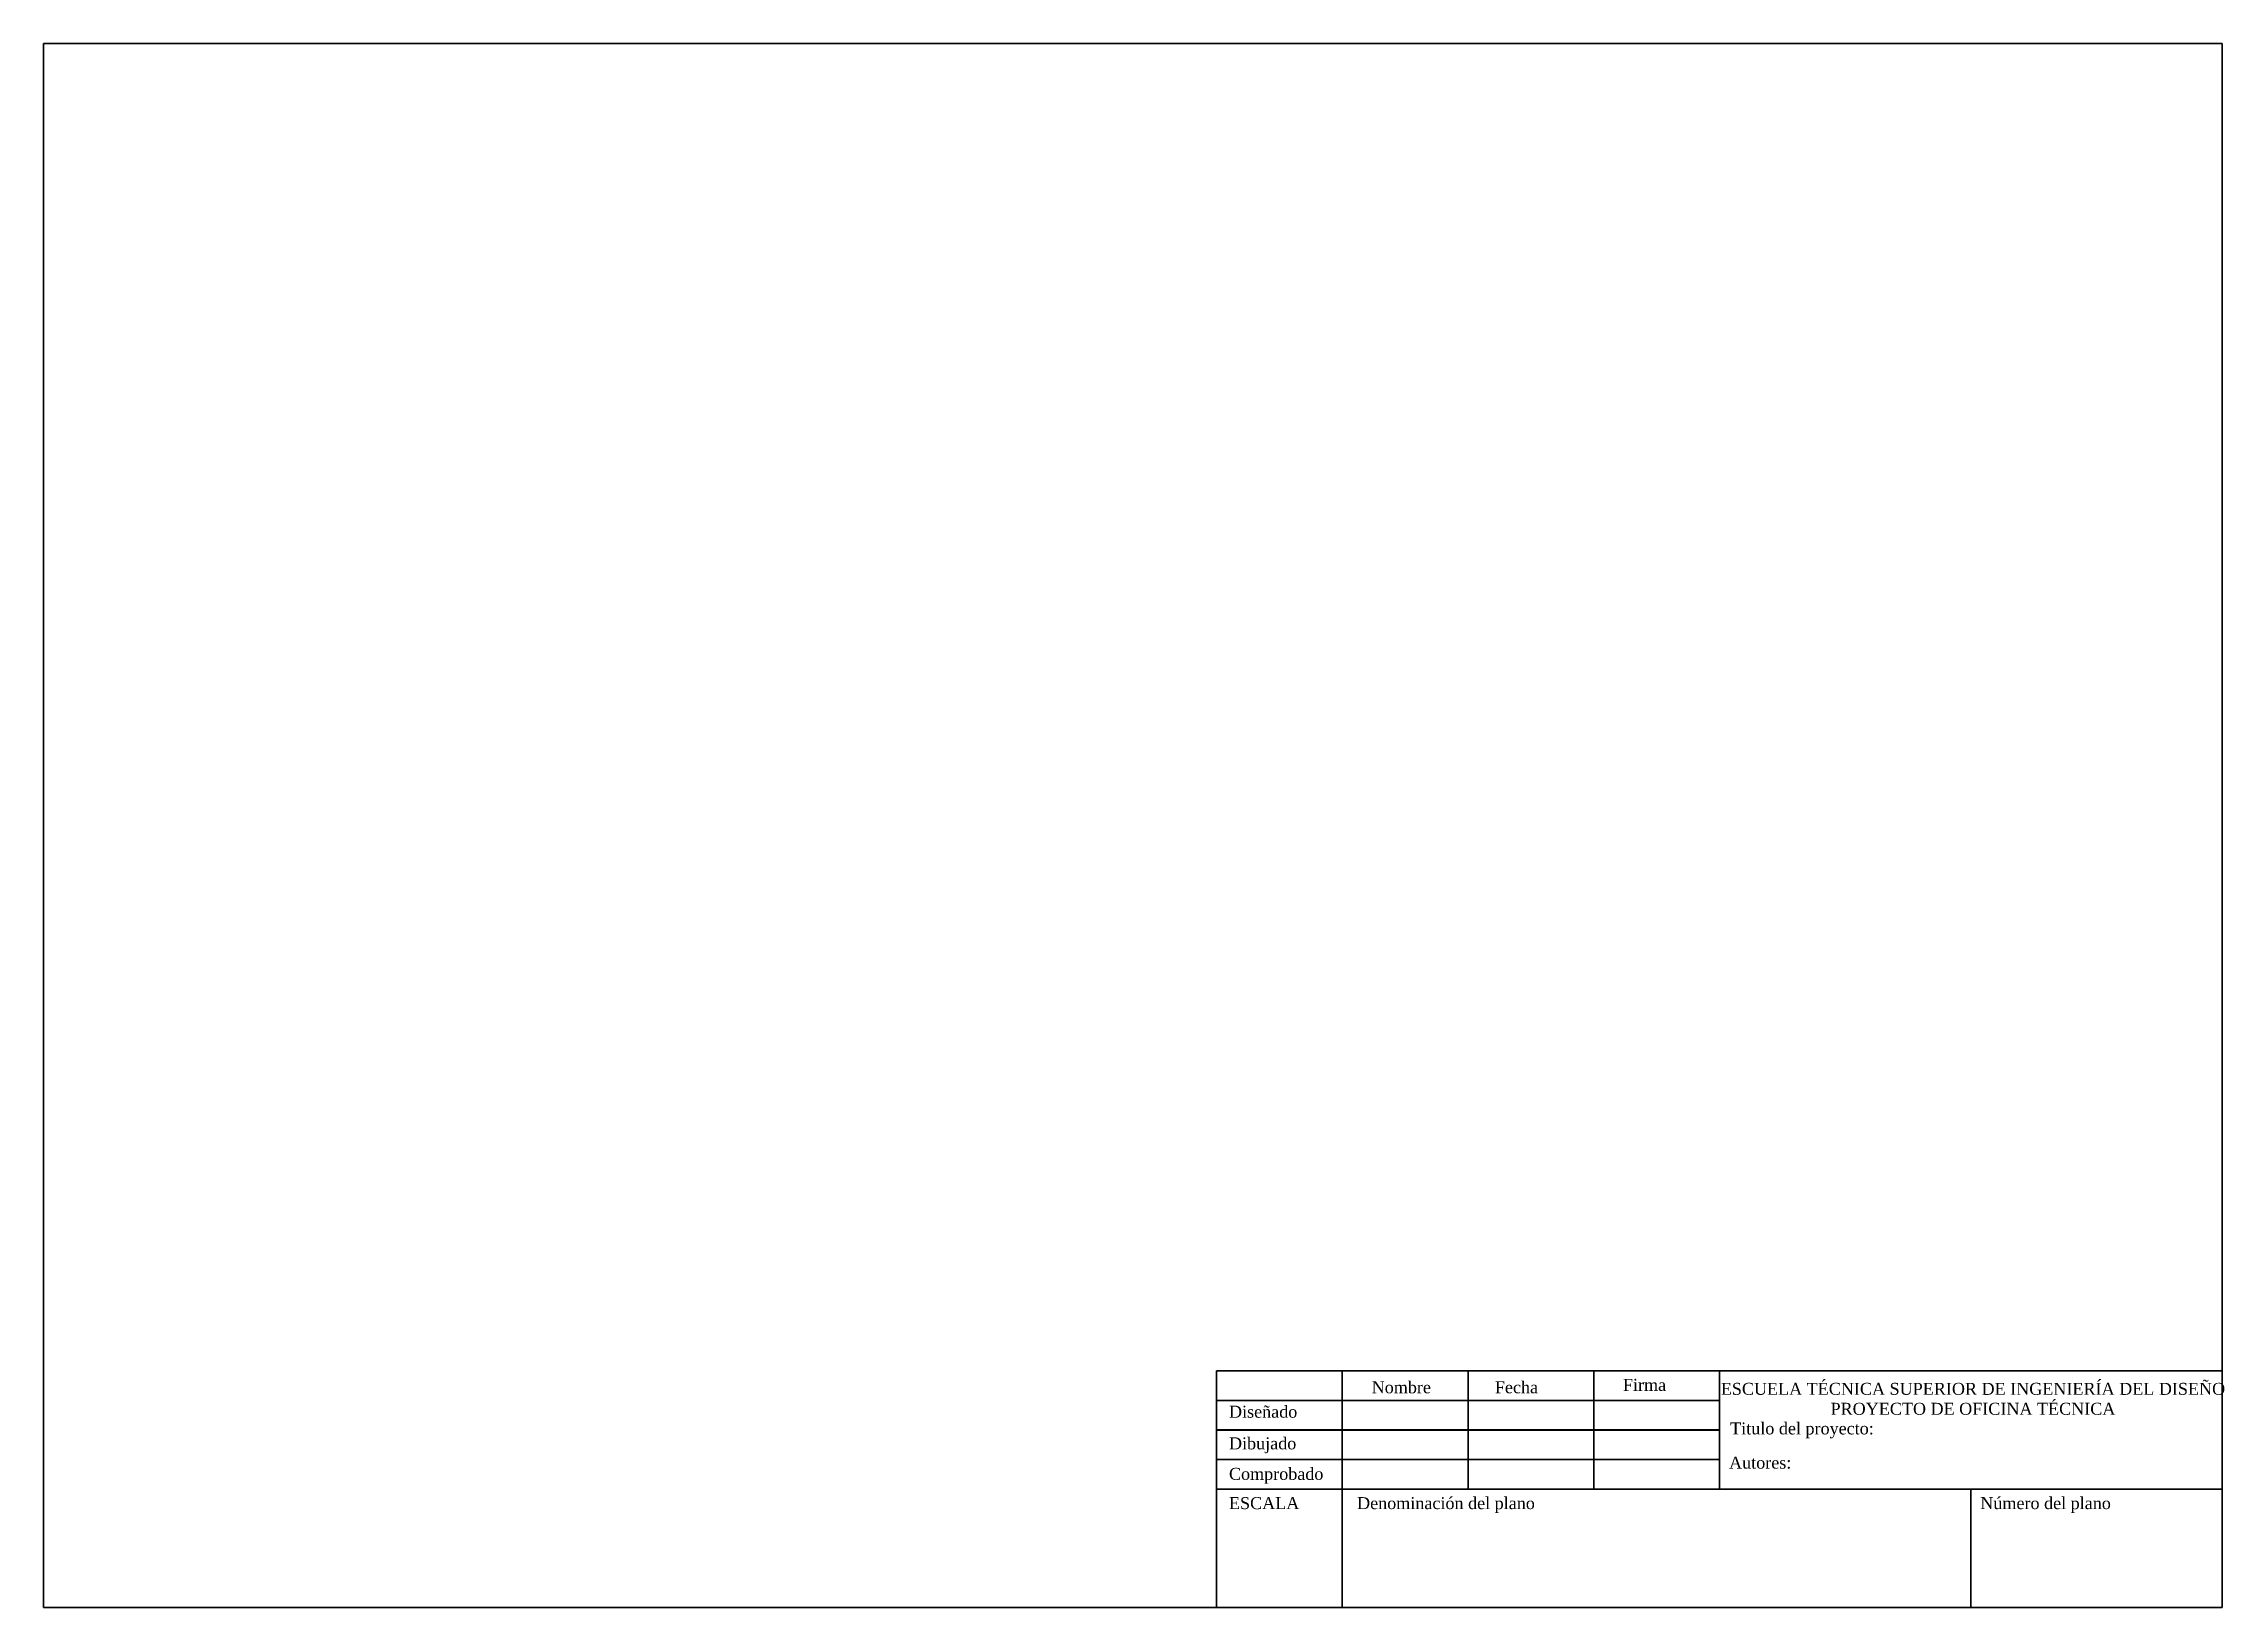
# Model space of a CAD drawing. Header units: millimetres. Extents: x 20 to 410, y 10 to 290.
import ezdxf

# ---------------------------------------------------------------- set-up
doc = ezdxf.new("R2010")
doc.units = ezdxf.units.MM
doc.styles.get("Standard").update_dxf_attribs({"font": 'Times New Roman.ttf'})

# ---------------------------------------------------------------- blocks, each defined once
blk = doc.blocks.new('block 12')
at = {"color": 7, "lineweight": 25, "true_color": 0xffffff}
blk.add_lwpolyline([(104.95, 160.87), (-0.02, 160.87)], dxfattribs=at)
blk = doc.blocks.new('block 13')
at = {"color": 7, "lineweight": 25, "true_color": 0xffffff}
blk.add_lwpolyline([(104.95, 154.69), (-0.02, 154.69)], dxfattribs=at)

msp = doc.modelspace()

# ---------------------------------------------------------------- linework, layer by layer
at = {"color": 7}
for p, q in [((230, 41.76), (320, 41.76)), ((230, 36.47), (320, 36.47))]:
    msp.add_line(p, q, dxfattribs=at)
at = {"lineweight": 35}
msp.add_lwpolyline([(20, 10), (410, 10), (410, 290), (20, 290)], close=True, dxfattribs=at)
at = {"color": 7, "lineweight": 35}
for points in [[(230, 52.35), (410, 52.35), (410, 10), (230, 10)], [(252.5, 10), (252.5, 10), (252.5, 52.35), (252.5, 52.35)], [(275, 52.35), (275, 52.35), (275, 31.18), (275, 31.18)], [(297.5, 52.35), (297.5, 52.35), (297.5, 31.18), (297.5, 31.18)], [(320, 52.35), (320, 52.35), (320, 31.18), (320, 31.18)], [(230, 31.18), (410, 31.18), (410, 31.18), (230, 31.18)], [(365, 31.18), (365, 31.18), (365, 10), (365, 10)]]:
    msp.add_lwpolyline(points, close=True, dxfattribs=at)
at = {"color": 7}
msp.add_lwpolyline([(230, 47.06), (320, 47.06), (320, 47.06), (230, 47.06)], close=True, dxfattribs=at)

# ---------------------------------------------------------------- block references
at = {"color": 7, "xscale": 0.8573992055780701, "yscale": 0.8573992055780701, "zscale": 0.8573992055780701}
for name in ['block 12', 'block 13']:
    msp.add_blockref(name, (230.01, -96.16), dxfattribs=at)

# ---------------------------------------------------------------- texts
at = {"color": 7}
for s, width, heights, insert, char_height, attachment_point in [('Firma', 15.0653, [0], (302.74, 50.91), 2.143, 1), ('ESCUELA TÉCNICA SUPERIOR DE INGENIERÍA DEL DISEÑO\\PPROYECTO DE OFICINA TÉCNICA', 89.082, [8.83], (365.4, 47.33), 2.1435, 5), ('Nombre', 15.0653, [0], (257.76, 50.48), 2.143, 1), ('Fecha', 15.0653, [0], (279.81, 50.48), 2.143, 1), ('Diseñado', 12.882, [0], (232.21, 46.11), 2.143, 1), ('Titulo del proyecto:', 25.3272, [0], (321.93, 43.12), 2.1435, 1), ('Dibujado', 12.882, [0], (232.21, 40.44), 2.143, 1), ('Autores:', 12.882, [0.962], (321.74, 36.99), 2.143, 1), ('Comprobado', 12.882, [0], (232.21, 34.98), 2.143, 1), ('ESCALA', 12.882, [0], (232.21, 29.74), 2.143, 1), ('Denominación del plano', 36.3109, [0], (255.14, 29.74), 2.1435, 1), ('Número del plano', 25.1283, [0], (366.71, 29.74), 2.1435, 1)]:
    msp.add_mtext_dynamic_manual_height_columns(s, width=width, gutter_width=10.72, heights=heights, dxfattribs=dict(at, insert=insert, char_height=char_height, attachment_point=attachment_point))

doc.saveas('drawing.dxf')
